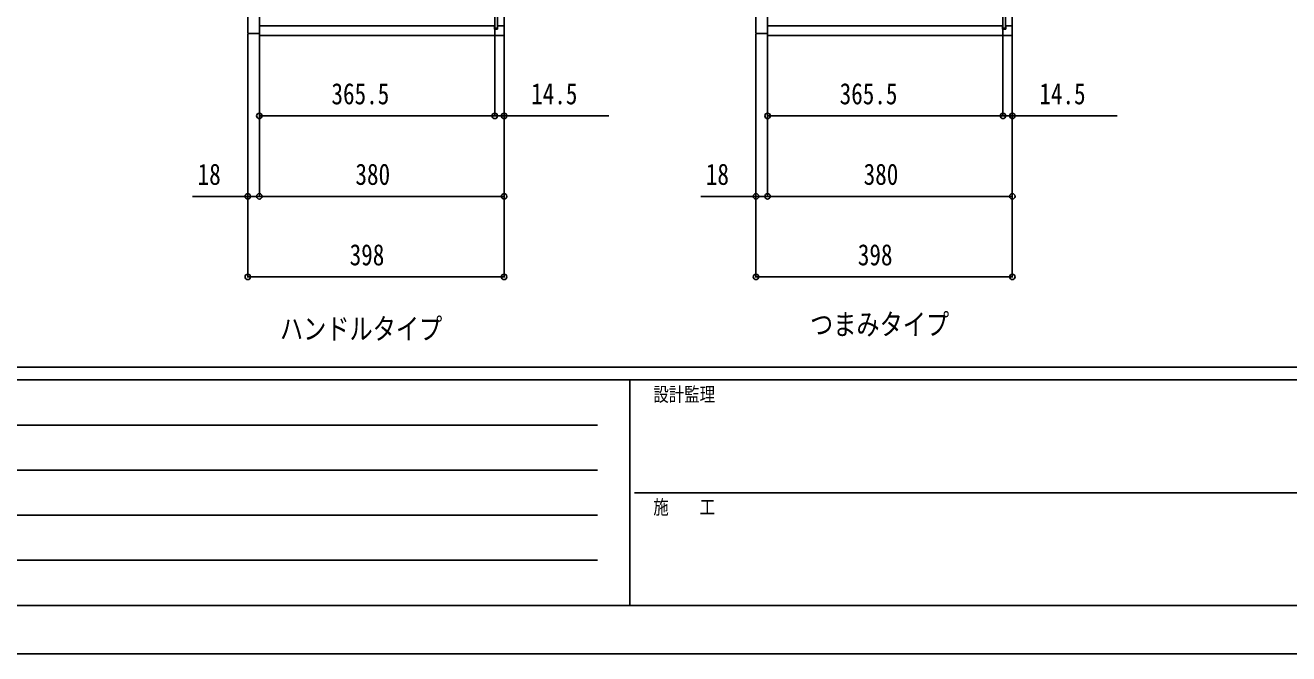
# Model space of a CAD drawing. Units: millimetres, scale not verified. Extents: x -4205 to 4205, y -2970 to 2970.
# Drawn here: x -2243 to -282, y -2970 to -1994 of the extents above; entities that cross this region are included whole.
import ezdxf
from ezdxf.enums import TextEntityAlignment as Align

# ---------------------------------------------------------------- set-up
doc = ezdxf.new("R2010")
doc.units = ezdxf.units.MM
doc.header["$LTSCALE"] = 20
for name, color, linetype in [('0-1_USER1', 3, 'Continuous'), ('0-3_YKK_12', 2, 'Continuous'), ('0-5_YKK_D', 6, 'Continuous'), ('0-6_YKK_ZWAK', 7, 'Continuous')]:
    doc.layers.add(name, color=color, linetype=linetype)
doc.styles.add('ＭＳ ゴシック', font='')
doc.styles.get('ＭＳ ゴシック').set_extended_font_data('MS Gothic')

msp = doc.modelspace()

# ---------------------------------------------------------------- linework, layer by layer
at = {"layer": '0-3_YKK_12'}
for p, q in [((-1879.98, -1995), (-1514.98, -1995)), ((-1514.98, -2000.5), (-1514.98, -1995)), ((-1514.98, -2000.5), (-1509.98, -2000.5)), ((-1509.98, -1995), (-1499.98, -1995)), ((-1509.98, -2000.5), (-1509.98, -1995)), ((-1090.98, -1995), (-725.98, -1995)), ((-725.98, -2000.5), (-725.98, -1995)), ((-725.98, -2000.5), (-720.98, -2000.5)), ((-720.98, -1995), (-710.98, -1995)), ((-720.98, -2000.5), (-720.98, -1995))]:
    msp.add_line(p, q, dxfattribs=at)
for points in [[(-1897.98, -2007), (-1879.98, -2007), (-1879.98, -1233), (-1897.98, -1233)], [(-1879.98, -2010), (-1499.98, -2010), (-1499.98, -1230), (-1879.98, -1230)], [(-1108.98, -2007), (-1090.98, -2007), (-1090.98, -1233), (-1108.98, -1233)], [(-1090.98, -2010), (-710.98, -2010), (-710.98, -1230), (-1090.98, -1230)], [(-1514.48, -1998.75), (-1510.48, -1998.75), (-1510.48, -1241.25), (-1514.48, -1241.25)], [(-725.48, -1998.75), (-721.48, -1998.75), (-721.48, -1241.25), (-725.48, -1241.25)]]:
    msp.add_lwpolyline(points, close=True, dxfattribs=at)
at = {"layer": '0-5_YKK_D'}
for p, q in [((-1514.48, -1999.75), (-1514.48, -2136)), ((-1514.48, -1999.75), (-1514.48, -2136)), ((-725.48, -1999.75), (-725.48, -2136)), ((-725.48, -1999.75), (-725.48, -2136)), ((-1897.98, -2008), (-1897.98, -2261)), ((-1897.98, -2008), (-1897.98, -2386)), ((-1879.98, -2011), (-1879.98, -2136)), ((-1879.98, -2011), (-1879.98, -2261)), ((-1879.98, -2011), (-1879.98, -2261)), ((-1499.98, -2011), (-1499.98, -2136)), ((-1499.98, -2011), (-1499.98, -2261)), ((-1499.98, -2011), (-1499.98, -2386)), ((-1108.98, -2008), (-1108.98, -2261)), ((-1108.98, -2008), (-1108.98, -2386)), ((-1090.98, -2011), (-1090.98, -2136)), ((-1090.98, -2011), (-1090.98, -2261)), ((-1090.98, -2011), (-1090.98, -2261)), ((-710.98, -2011), (-710.98, -2136)), ((-710.98, -2011), (-710.98, -2261)), ((-710.98, -2011), (-710.98, -2386)), ((-1879.98, -2135), (-1514.48, -2135)), ((-1514.48, -2135), (-1531.48, -2135)), ((-1514.48, -2135), (-1499.98, -2135)), ((-1499.98, -2135), (-1337.18, -2135)), ((-1090.98, -2135), (-725.48, -2135)), ((-725.48, -2135), (-742.48, -2135)), ((-725.48, -2135), (-710.98, -2135)), ((-710.98, -2135), (-548.18, -2135)), ((-1879.98, -2260), (-1499.98, -2260)), ((-1090.98, -2260), (-710.98, -2260)), ((-1897.98, -2385), (-1499.98, -2385)), ((-1108.98, -2385), (-710.98, -2385))]:
    msp.add_line(p, q, dxfattribs=at)
for points in [[(-1879.98, -2260), (-1897.98, -2260), (-1983.78, -2260)], [(-1090.98, -2260), (-1108.98, -2260), (-1194.78, -2260)]]:
    msp.add_lwpolyline(points, dxfattribs=at)
for centre in [(-1879.98, -2135), (-1514.48, -2135), (-1514.48, -2135), (-1499.98, -2135), (-1090.98, -2135), (-725.48, -2135), (-725.48, -2135), (-710.98, -2135), (-1897.98, -2260), (-1879.98, -2260), (-1879.98, -2260), (-1499.98, -2260), (-1108.98, -2260), (-1090.98, -2260), (-1090.98, -2260), (-710.98, -2260), (-1897.98, -2385), (-1499.98, -2385), (-1108.98, -2385), (-710.98, -2385)]:
    msp.add_circle(centre, 4.25, dxfattribs=at)
at = {"layer": '0-6_YKK_ZWAK'}
for p, q in [((3895.02, -2525), (-3904.98, -2525)), ((-1304.98, -2545), (-3904.98, -2545)), ((-1304.98, -2545), (-1304.98, -2895)), ((-4.98, -2545), (-1304.98, -2545)), ((-3862.48, -2615), (-1354.98, -2615)), ((-3862.48, -2685), (-1354.98, -2685)), ((-1297.48, -2720), (-4.98, -2720)), ((-3862.48, -2755), (-1354.98, -2755)), ((-3862.48, -2825), (-1354.98, -2825)), ((-3904.98, -2895), (-1304.98, -2895)), ((-1304.98, -2895), (-4.98, -2895))]:
    msp.add_line(p, q, dxfattribs=at)
msp.add_lwpolyline([(-4205, -2970), (4205, -2970), (4205, 2970), (-4205, 2970)], close=True, dxfattribs=at)

# ---------------------------------------------------------------- texts
at = {"layer": '0-1_USER1', "style": 'ＭＳ ゴシック', "width": 0.8}
for s, p in [('ハンドルタイプ', (-1848, -2492)), ('つまみタイプ', (-1025, -2485))]:
    msp.add_text(s, height=32.99, dxfattribs=at).set_placement(p, align=Align.BOTTOM_LEFT)
at = {"layer": '0-5_YKK_D', "style": 'ＭＳ ゴシック', "width": 0.8}
for s, p in [('365.5', (-1768.03, -2127)), ('14.5', (-1457.98, -2127)), ('365.5', (-979.03, -2127)), ('14.5', (-668.98, -2127)), ('18', (-1975.78, -2252)), ('380', (-1730.78, -2252)), ('18', (-1186.78, -2252)), ('380', (-941.78, -2252)), ('398', (-1739.78, -2377)), ('398', (-950.78, -2377))]:
    msp.add_text(s, height=32.99, dxfattribs=at).set_placement(p, align=Align.BOTTOM_LEFT)
at = {"layer": '0-6_YKK_ZWAK', "style": 'ＭＳ ゴシック', "width": 0.8}
for s, p in [('設計監理', (-1268.31, -2585)), ('施\u3000\u3000工', (-1268.31, -2760))]:
    msp.add_text(s, height=21.99, dxfattribs=at).set_placement(p, align=Align.BOTTOM_LEFT)

doc.saveas('drawing.dxf')
